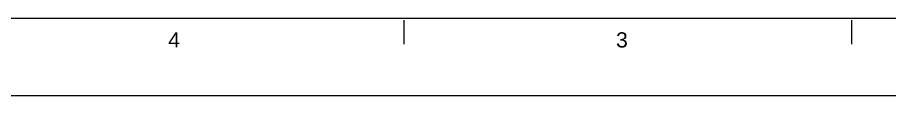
# Model space of a CAD drawing. Header units: inches. Extents: x 0 to 841, y 0 to 594.
# Drawn here: x 431.5 to 636.2, y 0 to 18.1 of the extents above; entities that cross this region are included whole.
import ezdxf
from ezdxf.enums import TextEntityAlignment as Align

# ---------------------------------------------------------------- set-up
doc = ezdxf.new("R2010")
doc.units = ezdxf.units.IN
doc.header["$MEASUREMENT"] = 0
doc.layers.add('BG 0 -2', color=7, linetype='Continuous')
doc.styles.add('Arial', font='arial.ttf')

msp = doc.modelspace()

# ---------------------------------------------------------------- linework, layer by layer
at = {"layer": 'BG 0 -2', "color": 7, "linetype": 'Continuous', "lineweight": 9}
for p, q in [((25.11, 18.11), (815.93, 18.11)), ((522.2, 17.68), (522.2, 12.02)), ((627.33, 17.68), (627.33, 12.02)), ((841, 0), (0, 0))]:
    msp.add_line(p, q, dxfattribs=at)

# ---------------------------------------------------------------- texts
at = {"layer": 'BG 0 -2', "color": 7, "style": 'Arial', "width": 1.008516}
for s, p in [('4', (468.28, 13.05)), ('3', (573.41, 13.05))]:
    msp.add_text(s, height=3.54, dxfattribs=at).set_placement(p, align=Align.MIDDLE)

doc.saveas('drawing.dxf')
